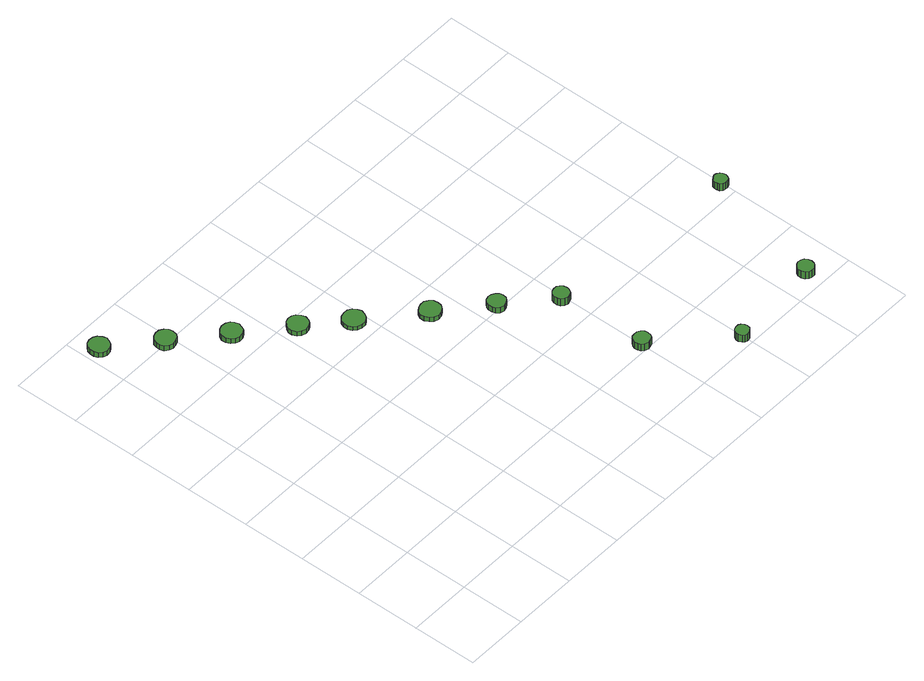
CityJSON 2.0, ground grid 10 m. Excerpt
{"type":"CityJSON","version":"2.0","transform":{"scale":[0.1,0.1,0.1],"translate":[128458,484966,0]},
"CityObjects":{
"tree1":{"type":"SolitaryVegetationObject","attributes":{"function":"something"},"geometry":[{"type":"MultiSurface","lod":"1","boundaries":[[[0,1,2,3,4,5,6,7,8,9,10,11,12,13,14]],[[15,16,17,18,19,20,21,22,23,24,25,26,27,28,29]],[[0,29,28,1]],[[1,28,27,2]],[[2,27,26,3]],[[3,26,25,4]],[[4,25,24,5]],[[5,24,23,6]],[[6,23,22,7]],[[7,22,21,8]],[[8,21,20,9]],[[9,20,19,10]],[[10,19,18,11]],[[11,18,17,12]],[[12,17,16,13]],[[13,16,15,14]],[[14,15,29,0]]]}]},
"tree2":{"type":"SolitaryVegetationObject","attributes":{"function":"something"},"geometry":[{"type":"MultiSurface","lod":"1","boundaries":[[[30,31,32,33,34,35,36,37,38,39,40,41,42,43,44]],[[45,46,47,48,49,50,51,52,53,54,55,56,57,58,59]],[[30,59,58,31]],[[31,58,57,32]],[[32,57,56,33]],[[33,56,55,34]],[[34,55,54,35]],[[35,54,53,36]],[[36,53,52,37]],[[37,52,51,38]],[[38,51,50,39]],[[39,50,49,40]],[[40,49,48,41]],[[41,48,47,42]],[[42,47,46,43]],[[43,46,45,44]],[[44,45,59,30]]]}]},
"tree3":{"type":"SolitaryVegetationObject","attributes":{"function":"something"},"geometry":[{"type":"MultiSurface","lod":"1","boundaries":[[[60,61,62,63,64,65,66,67,68,69,70,71,72,73,74]],[[75,76,77,78,79,80,81,82,83,84,85,86,87,88,89]],[[60,89,88,61]],[[61,88,87,62]],[[62,87,86,63]],[[63,86,85,64]],[[64,85,84,65]],[[65,84,83,66]],[[66,83,82,67]],[[67,82,81,68]],[[68,81,80,69]],[[69,80,79,70]],[[70,79,78,71]],[[71,78,77,72]],[[72,77,76,73]],[[73,76,75,74]],[[74,75,89,60]]]}]},
"tree4":{"type":"SolitaryVegetationObject","attributes":{"function":"something"},"geometry":[{"type":"MultiSurface","lod":"1","boundaries":[[[90,91,92,93,94,95,96,97,98,99,100,101,102,103,104]],[[105,106,107,108,109,110,111,112,113,114,115,116,117,118,119]],[[90,119,118,91]],[[91,118,117,92]],[[92,117,116,93]],[[93,116,115,94]],[[94,115,114,95]],[[95,114,113,96]],[[96,113,112,97]],[[97,112,111,98]],[[98,111,110,99]],[[99,110,109,100]],[[100,109,108,101]],[[101,108,107,102]],[[102,107,106,103]],[[103,106,105,104]],[[104,105,119,90]]]}]},
"tree5":{"type":"SolitaryVegetationObject","attributes":{"function":"something"},"geometry":[{"type":"MultiSurface","lod":"1","boundaries":[[[120,121,122,123,124,125,126,127,128,129,130,131,132,133,134]],[[135,136,137,138,139,140,141,142,143,144,145,146,147,148,149]],[[120,149,148,121]],[[121,148,147,122]],[[122,147,146,123]],[[123,146,145,124]],[[124,145,144,125]],[[125,144,143,126]],[[126,143,142,127]],[[127,142,141,128]],[[128,141,140,129]],[[129,140,139,130]],[[130,139,138,131]],[[131,138,137,132]],[[132,137,136,133]],[[133,136,135,134]],[[134,135,149,120]]]}]},
"tree6":{"type":"SolitaryVegetationObject","attributes":{"function":"something"},"geometry":[{"type":"MultiSurface","lod":"1","boundaries":[[[150,151,152,153,154,155,156,157,158,159,160,161,162,163,164]],[[165,166,167,168,169,170,171,172,173,174,175,176,177,178,179]],[[150,179,178,151]],[[151,178,177,152]],[[152,177,176,153]],[[153,176,175,154]],[[154,175,174,155]],[[155,174,173,156]],[[156,173,172,157]],[[157,172,171,158]],[[158,171,170,159]],[[159,170,169,160]],[[160,169,168,161]],[[161,168,167,162]],[[162,167,166,163]],[[163,166,165,164]],[[164,165,179,150]]]}]},
"tree7":{"type":"SolitaryVegetationObject","attributes":{"function":"something"},"geometry":[{"type":"MultiSurface","lod":"1","boundaries":[[[180,181,182,183,184,185,186,187,188,189,190,191,192,193,194]],[[195,196,197,198,199,200,201,202,203,204,205,206,207,208,209]],[[180,209,208,181]],[[181,208,207,182]],[[182,207,206,183]],[[183,206,205,184]],[[184,205,204,185]],[[185,204,203,186]],[[186,203,202,187]],[[187,202,201,188]],[[188,201,200,189]],[[189,200,199,190]],[[190,199,198,191]],[[191,198,197,192]],[[192,197,196,193]],[[193,196,195,194]],[[194,195,209,180]]]}]},
"tree8":{"type":"SolitaryVegetationObject","attributes":{"function":"something"},"geometry":[{"type":"MultiSurface","lod":"1","boundaries":[[[210,211,212,213,214,215,216,217,218,219,220,221,222,223,224]],[[225,226,227,228,229,230,231,232,233,234,235,236,237,238,239]],[[210,239,238,211]],[[211,238,237,212]],[[212,237,236,213]],[[213,236,235,214]],[[214,235,234,215]],[[215,234,233,216]],[[216,233,232,217]],[[217,232,231,218]],[[218,231,230,219]],[[219,230,229,220]],[[220,229,228,221]],[[221,228,227,222]],[[222,227,226,223]],[[223,226,225,224]],[[224,225,239,210]]]}]},
"tree9":{"type":"SolitaryVegetationObject","attributes":{"function":"something"},"geometry":[{"type":"MultiSurface","lod":"1","boundaries":[[[240,241,242,243,244,245,246,247,248,249,250,251,252,253,254]],[[255,256,257,258,259,260,261,262,263,264,265,266,267,268,269]],[[240,269,268,241]],[[241,268,267,242]],[[242,267,266,243]],[[243,266,265,244]],[[244,265,264,245]],[[245,264,263,246]],[[246,263,262,247]],[[247,262,261,248]],[[248,261,260,249]],[[249,260,259,250]],[[250,259,258,251]],[[251,258,257,252]],[[252,257,256,253]],[[253,256,255,254]],[[254,255,269,240]]]}]},
"tree10":{"type":"SolitaryVegetationObject","attributes":{"function":"something"},"geometry":[{"type":"MultiSurface","lod":"1","boundaries":[[[270,271,272,273,274,275,276,277,278,279,280,281,282,283,284]],[[285,286,287,288,289,290,291,292,293,294,295,296,297,298,299]],[[270,299,298,271]],[[271,298,297,272]],[[272,297,296,273]],[[273,296,295,274]],[[274,295,294,275]],[[275,294,293,276]],[[276,293,292,277]],[[277,292,291,278]],[[278,291,290,279]],[[279,290,289,280]],[[280,289,288,281]],[[281,288,287,282]],[[282,287,286,283]],[[283,286,285,284]],[[284,285,299,270]]]}]},
"tree11":{"type":"SolitaryVegetationObject","attributes":{"function":"something"},"geometry":[{"type":"MultiSurface","lod":"1","boundaries":[[[300,301,302,303,304,305,306,307,308,309,310,311,312,313,314]],[[315,316,317,318,319,320,321,322,323,324,325,326,327,328,329]],[[300,329,328,301]],[[301,328,327,302]],[[302,327,326,303]],[[303,326,325,304]],[[304,325,324,305]],[[305,324,323,306]],[[306,323,322,307]],[[307,322,321,308]],[[308,321,320,309]],[[309,320,319,310]],[[310,319,318,311]],[[311,318,317,312]],[[312,317,316,313]],[[313,316,315,314]],[[314,315,329,300]]]}]},
"tree12":{"type":"SolitaryVegetationObject","attributes":{"function":"something"},"geometry":[{"type":"MultiSurface","lod":"1","boundaries":[[[330,331,332,333,334,335,336,337,338,339,340,341,342,343,344]],[[345,346,347,348,349,350,351,352,353,354,355,356,357,358,359]],[[330,359,358,331]],[[331,358,357,332]],[[332,357,356,333]],[[333,356,355,334]],[[334,355,354,335]],[[335,354,353,336]],[[336,353,352,337]],[[337,352,351,338]],[[338,351,350,339]],[[339,350,349,340]],[[340,349,348,341]],[[341,348,347,342]],[[342,347,346,343]],[[343,346,345,344]],[[344,345,359,330]]]}]}
},
"vertices":[
[39,662,9],[37,668,9],[33,674,9],[28,677,9],[21,678,9],[15,676,9],[10,671,9],[8,665,9],[8,659,9],[10,653,9],[15,648,9],[21,646,9],[28,647,9],[33,650,9],[37,656,9],[37,656,0],[33,650,0],[28,647,0],[21,646,0],[15,648,0],[10,653,0],[8,659,0],[8,665,0],[10,671,0],[15,676,0],[21,678,0],[28,677,0],[33,674,0],[37,668,0],[39,662,0],
[106,603,9],[105,609,9],[101,614,9],[95,618,9],[88,618,9],[82,616,9],[77,612,9],[75,606,9],[75,599,9],[77,593,9],[82,589,9],[88,587,9],[95,588,9],[101,591,9],[105,596,9],[105,596,0],[101,591,0],[95,588,0],[88,587,0],[82,589,0],[77,593,0],[75,599,0],[75,606,0],[77,612,0],[82,616,0],[88,618,0],[95,618,0],[101,614,0],[105,609,0],[106,603,0],
[174,543,9],[172,550,9],[169,555,9],[163,558,9],[156,559,9],[150,557,9],[145,553,9],[142,547,9],[142,540,9],[145,534,9],[150,529,9],[156,527,9],[163,528,9],[169,531,9],[172,537,9],[172,537,0],[169,531,0],[163,528,0],[156,527,0],[150,529,0],[145,534,0],[142,540,0],[142,547,0],[145,553,0],[150,557,0],[156,559,0],[163,558,0],[169,555,0],[172,550,0],[174,543,0],
[242,484,9],[240,490,9],[236,496,9],[231,499,9],[224,500,9],[218,498,9],[213,493,9],[210,487,9],[210,481,9],[213,474,9],[218,470,9],[224,468,9],[231,469,9],[236,472,9],[240,477,9],[240,477,1],[236,472,1],[231,469,1],[224,468,1],[218,470,1],[213,474,1],[210,481,1],[210,487,1],[213,493,1],[218,498,1],[224,500,1],[231,499,1],[236,496,1],[240,490,1],[242,484,1],
[300,434,8],[298,440,8],[294,446,8],[288,450,8],[281,450,8],[274,448,8],[269,444,8],[266,437,8],[266,430,8],[269,424,8],[274,419,8],[281,417,8],[288,417,8],[294,421,8],[298,427,8],[298,427,1],[294,421,1],[288,417,1],[281,417,1],[274,419,1],[269,424,1],[266,430,1],[266,437,1],[269,444,1],[274,448,1],[281,450,1],[288,450,1],[294,446,1],[298,440,1],[300,434,1],
[377,365,9],[376,372,9],[372,377,9],[366,381,9],[359,381,9],[353,379,9],[348,375,9],[345,369,9],[345,362,9],[348,356,9],[353,351,9],[359,349,9],[366,350,9],[372,353,9],[376,359,9],[376,359,1],[372,353,1],[366,350,1],[359,349,1],[353,351,1],[348,356,1],[345,362,1],[345,369,1],[348,375,1],[353,379,1],[359,381,1],[366,381,1],[372,377,1],[376,372,1],[377,365,1],
[443,306,11],[442,312,11],[438,316,11],[433,319,11],[428,320,11],[422,318,11],[418,314,11],[416,309,11],[416,303,11],[418,298,11],[422,294,11],[428,292,11],[433,293,11],[438,296,11],[442,300,11],[442,300,1],[438,296,1],[433,293,1],[428,292,1],[422,294,1],[418,298,1],[416,303,1],[416,309,1],[418,314,1],[422,318,1],[428,320,1],[433,319,1],[438,316,1],[442,312,1],[443,306,1],
[511,109,17],[510,114,17],[507,118,17],[502,121,17],[497,121,17],[492,120,17],[488,116,17],[486,111,17],[486,106,17],[488,101,17],[492,98,17],[497,96,17],[502,97,17],[507,99,17],[510,103,17],[510,103,4],[507,99,4],[502,97,4],[497,96,4],[492,98,4],[488,101,4],[486,106,4],[486,111,4],[488,116,4],[492,120,4],[497,121,4],[502,121,4],[507,118,4],[510,114,4],[511,109,4],
[507,248,14],[506,253,14],[503,257,14],[499,260,14],[494,260,14],[489,259,14],[485,255,14],[483,250,14],[483,245,14],[485,240,14],[489,237,14],[494,235,14],[499,236,14],[503,238,14],[506,243,14],[506,243,1],[503,238,1],[499,236,1],[494,235,1],[489,237,1],[485,240,1],[483,245,1],[483,250,1],[485,255,1],[489,259,1],[494,260,1],[499,260,1],[503,257,1],[506,253,1],[507,248,1],
[608,16,16],[607,20,16],[604,24,16],[601,26,16],[596,26,16],[592,25,16],[589,22,16],[587,18,16],[587,14,16],[589,9,16],[592,6,16],[596,5,16],[601,6,16],[604,8,16],[607,11,16],[607,11,3],[604,8,3],[601,6,3],[596,5,3],[592,6,3],[589,9,3],[587,14,3],[587,18,3],[589,22,3],[592,25,3],[596,26,3],[601,26,3],[604,24,3],[607,20,3],[608,16,3],
[756,28,16],[755,33,16],[752,38,16],[748,40,16],[742,41,16],[738,39,16],[734,36,16],[732,31,16],[732,26,16],[734,21,16],[738,17,16],[742,16,16],[748,16,16],[752,19,16],[755,23,16],[755,23,3],[752,19,3],[748,16,3],[742,16,3],[738,17,3],[734,21,3],[732,26,3],[732,31,3],[734,36,3],[738,39,3],[742,41,3],[748,40,3],[752,38,3],[755,33,3],[756,28,3],
[800,217,22],[799,221,22],[797,225,22],[793,227,22],[789,228,22],[785,226,22],[781,223,22],[780,219,22],[780,215,22],[781,211,22],[785,208,22],[789,207,22],[793,207,22],[797,209,22],[799,213,22],[799,213,9],[797,209,9],[793,207,9],[789,207,9],[785,208,9],[781,211,9],[780,215,9],[780,219,9],[781,223,9],[785,226,9],[789,228,9],[793,227,9],[797,225,9],[799,221,9],[800,217,9]
]}
